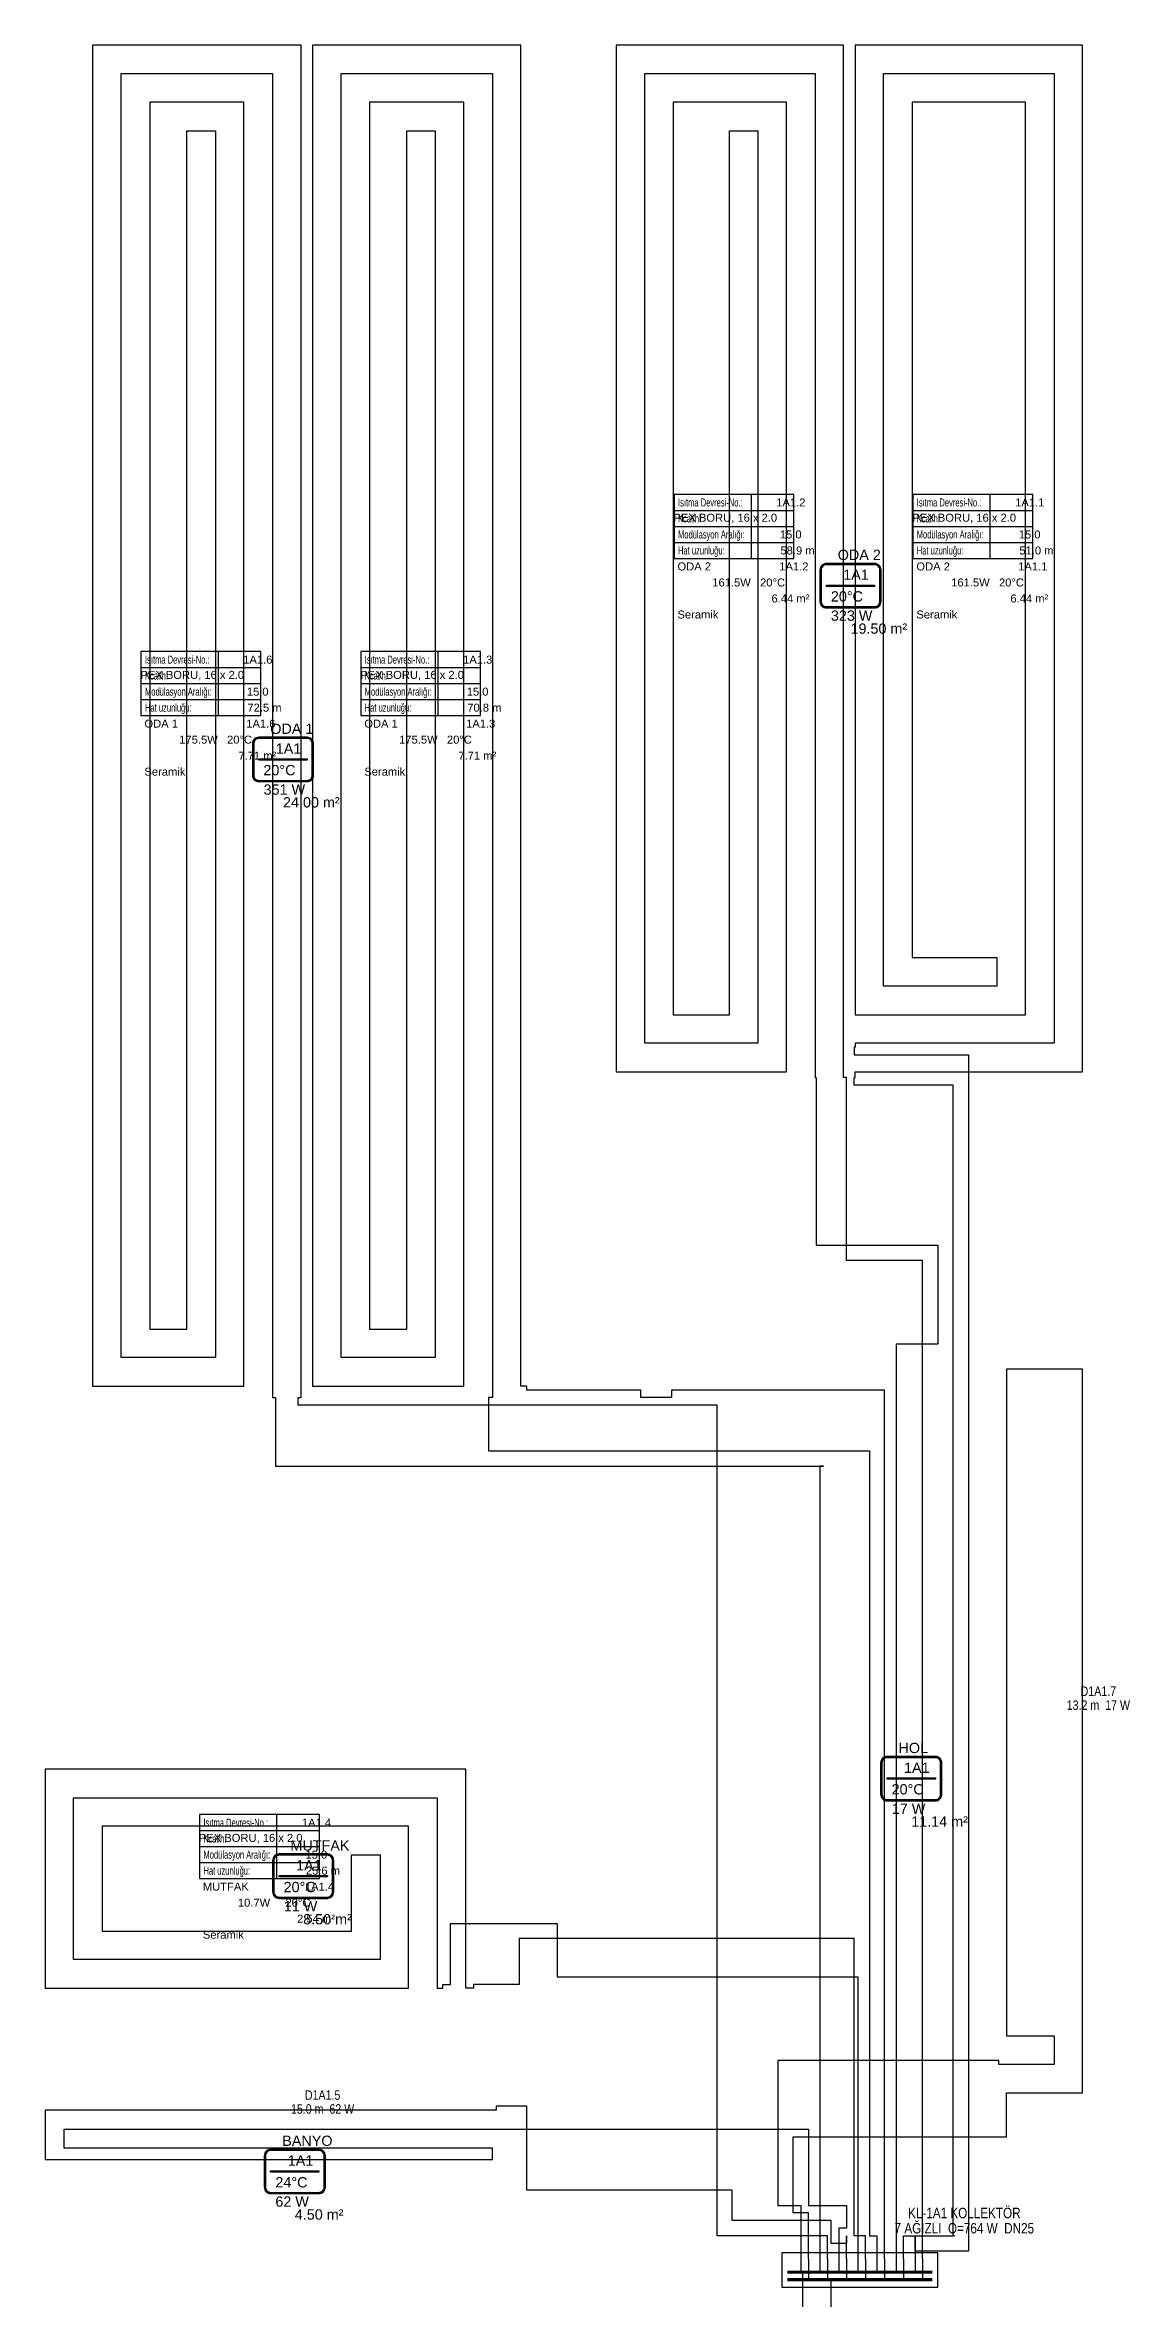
# Model space of a CAD drawing. Header units: centimetres. Extents: x 247996 to 314900, y -468471 to -440326.
# Drawn here: x 285030 to 285600, y -441728 to -440545 of the extents above; entities that cross this region are included whole.
import ezdxf
from ezdxf.enums import TextEntityAlignment as Align

# ---------------------------------------------------------------- set-up
doc = ezdxf.new("R2010")
doc.units = ezdxf.units.CM
doc.linetypes.add('ISITMA DONUS HATTI', pattern=[1.66, 1.57, -0.02, -0.07])
for name, color, linetype in [('SCOTT-MTY-ISIKAYBIMAHAL', 2, 'Continuous'), ('SCOTT-MTY-KOLLETÖR', 7, 'Continuous'), ('SCOTT-MTY-PEX-BORU', 1, 'Continuous'), ('SCOTT-MTY-RADYATÖR', 2, 'Continuous')]:
    doc.layers.add(name, color=color, linetype=linetype)
doc.layers.add('SCOTT-MTY-ISITMA-DONUS-BORU', color=30, linetype='ISITMA DONUS HATTI', lineweight=30)
doc.layers.add('SCOTT-MTY-ISITMA-GIDIS-BORU', color=10, linetype='Continuous', lineweight=30)
doc.styles.add('MTYCAPLT', font='arial.ttf')
doc.styles.add('ROTAS', font='arial.ttf')

# ---------------------------------------------------------------- blocks, each defined once
blk = doc.blocks.new('MTY-ETIKET')
at = {"layer": 'SCOTT-MTY-RADYATÖR'}
for p, q in [((-7, 6), (8, 6)), ((2.69, 0), (2.69, 8)), ((-7, 4), (8, 4)), ((-7, 2), (8, 2))]:
    blk.add_line(p, q, dxfattribs=at)
blk.add_lwpolyline([(8, 0), (8, 8), (-7, 8), (-7, 0)], close=True, dxfattribs=at)
at = {"layer": 'SCOTT-MTY-RADYATÖR', "style": 'MTYCAPLT', "width": 0.65}
for s, p in [('Isıtma Devresi-No.:', (-6.5, 7)), ('Kcal/h:', (-6.5, 5)), ('Modülasyon Aralığı:', (-6.5, 3)), ('Hat uzunluğu:', (-6.5, 1))]:
    blk.add_text(s, height=1, rotation=360, dxfattribs=at).set_placement(p, align=Align.MIDDLE_LEFT)
for tag, p in [('NO1_001', (5.8, 6.5)), ('AR_001', (6.25, 2.5)), ('UZ_001', (6.31, 0.51))]:
    blk.add_attdef(tag, p, '', height=1, rotation=360, dxfattribs=at)
at = {"layer": 'SCOTT-MTY-RADYATÖR', "color": 2, "style": 'MTYCAPLT', "width": 0.65}
for tag, p in [('BORU_001', (-7.07, 4.59)), ('YER_001', (2.9, 4.5))]:
    blk.add_attdef(tag, p, '', height=1, dxfattribs=at)
blk = doc.blocks.new('MTY-RADYATOR MAHAL')
at = {"layer": 'SCOTT-MTY-ISIKAYBIMAHAL', "color": 2}
for points in [[(-35.7, 18.4), (-35.7, -18.4, 0.414214), (-28.2, -25.9), (28.2, -25.9, 0.414214), (35.7, -18.4), (35.7, 18.4, 0.414214), (28.2, 25.9), (-28.2, 25.9, 0.414214)], [(-34.2, 18.4), (-34.2, -18.4, 0.414214), (-28.2, -24.4), (28.2, -24.4, 0.414214), (34.2, -18.4), (34.2, 18.4, 0.414214), (28.2, 24.4), (-28.2, 24.4, 0.414214)]]:
    blk.add_lwpolyline(points, format="xyb", close=True, dxfattribs=at)
at = {"layer": 'SCOTT-MTY-ISIKAYBIMAHAL', "color": 4}
for points in [[(-35.2, 18.4), (-35.2, -18.4, 0.414214), (-28.2, -25.4), (28.2, -25.4, 0.414214), (35.2, -18.4), (35.2, 18.4, 0.414214), (28.2, 25.4), (-28.2, 25.4, 0.414214)], [(-34.7, 18.4), (-34.7, -18.4, 0.414214), (-28.2, -24.9), (28.2, -24.9, 0.414214), (34.7, -18.4), (34.7, 18.4, 0.414214), (28.2, 24.9), (-28.2, 24.9, 0.414214)]]:
    blk.add_lwpolyline(points, format="xyb", close=True, dxfattribs=at)
at = {"layer": 'SCOTT-MTY-ISIKAYBIMAHAL', "color": 2}
blk.add_lwpolyline([(-28.2, 0.8), (28.2, 0.8), (28.2, -0.8), (-28.2, -0.8)], close=True, dxfattribs=at)
at = {"layer": 'SCOTT-MTY-ISIKAYBIMAHAL', "color": 1, "style": 'MTYCAPLT', "width": 0.65}
for tag, p in [('MAHAL_001', (-14.9, 29.8)), ('NO_001', (-8.3, 6.7))]:
    blk.add_attdef(tag, p, '', height=12, rotation=360, dxfattribs=at)
at = {"layer": 'SCOTT-MTY-ISIKAYBIMAHAL', "color": 4, "style": 'MTYCAPLT', "width": 0.65}
for tag, p in [('DERECE_001', (-22.8, -18.5)), ('ISIKAYBI_001', (-22.7, -41.1))]:
    blk.add_attdef(tag, p, '', height=12, rotation=360, dxfattribs=at)
blk.add_attdef('ALAN', text='', height=12, rotation=360, dxfattribs=at).set_placement((0, -50), align=Align.MIDDLE_LEFT)

msp = doc.modelspace()

# ---------------------------------------------------------------- linework, layer by layer
at = {"layer": 'SCOTT-MTY-ISITMA-DONUS-BORU', "const_width": 1.6}
msp.add_lwpolyline([(285496, -441714), (285420, -441714)], dxfattribs=at)
at = {"layer": 'SCOTT-MTY-ISITMA-DONUS-BORU'}
for points in [[(285427, -441707), (285427, -441714)], [(285428, -441744), (285428, -441714)], [(285437, -441707), (285437, -441714)], [(285447, -441707), (285447, -441714)], [(285457, -441707), (285457, -441714)], [(285467, -441707), (285467, -441714)], [(285477, -441707), (285477, -441714)], [(285487, -441707), (285487, -441714)]]:
    msp.add_lwpolyline(points, dxfattribs=at)
at = {"layer": 'SCOTT-MTY-ISITMA-GIDIS-BORU', "const_width": 1.6}
msp.add_lwpolyline([(285496, -441718), (285420, -441718)], dxfattribs=at)
at = {"layer": 'SCOTT-MTY-ISITMA-GIDIS-BORU'}
for points in [[(285431, -441707), (285431, -441718)], [(285441, -441707), (285441, -441718)], [(285451, -441707), (285451, -441718)], [(285461, -441707), (285461, -441718)], [(285471, -441707), (285471, -441718)], [(285481, -441707), (285481, -441718)], [(285491, -441707), (285491, -441718)], [(285443, -441744), (285443, -441718)]]:
    msp.add_lwpolyline(points, dxfattribs=at)
at = {"layer": 'SCOTT-MTY-KOLLETÖR'}
msp.add_lwpolyline([(285499, -441704), (285417, -441704), (285417, -441722), (285499, -441722)], close=True, dxfattribs=at)
at = {"layer": 'SCOTT-MTY-PEX-BORU'}
for points in [[(285441, -441707), (285441, -441695), (285383, -441695), (285383, -441259), (285163, -441259), (285163, -441255), (285164.5, -441255), (285164.5, -441249), (285164.5, -440545), (285055, -440545), (285055, -441249), (285134.5, -441249), (285134.5, -440575), (285085, -440575), (285085, -441219), (285104.5, -441219), (285104.5, -440590), (285119.5, -440590), (285119.5, -441234), (285070, -441234), (285070, -440560), (285149.5, -440560), (285149.5, -441249), (285149.5, -441255), (285151, -441255), (285151, -441291), (285439, -441291), (285437, -441291), (285437, -441707)], [(285471, -441707), (285471, -441251), (285359, -441251), (285359, -441255), (285343, -441255), (285343, -441251), (285283, -441251), (285283, -441249), (285280, -441249), (285280, -440545), (285170.5, -440545), (285170.5, -441249), (285250, -441249), (285250, -440575), (285200.5, -440575), (285200.5, -441219), (285220, -441219), (285220, -440590), (285235, -440590), (285235, -441234), (285185.5, -441234), (285185.5, -440560), (285265, -440560), (285265, -441249), (285265, -441255), (285263, -441255), (285263, -441283), (285463, -441283), (285463, -441695), (285467, -441695), (285467, -441707)], [(285481, -441707), (285481, -441695), (285491, -441695), (285491, -441183), (285451, -441183), (285451, -441087), (285449.5, -441087), (285449.5, -441084), (285449.5, -440545), (285330, -440545), (285330, -441084), (285419.5, -441084), (285419.5, -440575), (285360, -440575), (285360, -441054), (285389.5, -441054), (285389.5, -440590), (285404.5, -440590), (285404.5, -441069), (285345, -441069), (285345, -440560), (285434.5, -440560), (285434.5, -441084), (285434.5, -441087), (285435, -441087), (285435, -441175), (285499, -441175), (285499, -441227), (285477, -441227), (285477, -441707)], [(285491, -441707), (285491, -441695), (285507, -441695), (285507, -441091), (285455, -441091), (285455, -441087), (285455.5, -441087), (285455.5, -441084), (285575, -441084), (285575, -440545), (285455.5, -440545), (285455.5, -441054), (285545, -441054), (285545, -440575), (285485.5, -440575), (285485.5, -441024), (285530, -441024), (285530, -441039), (285470.5, -441039), (285470.5, -440560), (285560, -440560), (285560, -441069), (285455.5, -441069), (285455.5, -441071), (285455, -441071), (285455, -441075), (285515, -441075), (285515, -441703), (285487, -441703), (285487, -441695), (285487, -441707)], [(285431, -441707), (285431, -441683), (285423, -441683), (285423, -441643), (285535, -441643), (285535, -441620), (285575, -441620), (285575, -441240), (285535, -441240), (285535, -441590), (285560, -441590), (285560, -441605), (285535, -441605), (285531, -441605), (285531, -441603), (285415, -441603), (285415, -441679), (285427, -441679), (285427, -441707)], [(285461, -441707), (285461, -441695), (285455, -441695), (285455, -441539), (285279, -441539), (285279, -441563), (285255, -441563), (285255, -441565), (285251, -441565), (285251, -441450), (285030, -441450), (285030, -441565), (285221, -441565), (285221, -441480), (285060, -441480), (285060, -441535), (285191, -441535), (285191, -441495), (285206, -441495), (285206, -441550), (285045, -441550), (285045, -441465), (285236, -441465), (285236, -441565), (285239, -441565), (285239, -441563), (285243, -441563), (285243, -441531), (285299, -441531), (285299, -441559), (285457, -441559), (285457, -441707)], [(285451, -441707), (285451, -441695), (285451, -441699), (285443, -441699), (285443, -441687), (285391, -441687), (285391, -441671), (285283, -441671), (285283, -441627), (285267, -441627), (285267, -441629), (285265, -441629), (285030, -441629), (285030, -441655), (285265, -441655), (285265, -441649), (285040, -441649), (285040, -441639), (285265, -441639), (285431, -441639), (285431, -441679), (285451, -441679), (285451, -441691), (285447, -441691), (285447, -441707)]]:
    msp.add_lwpolyline(points, dxfattribs=at)

# ---------------------------------------------------------------- block references
at = {"layer": 'SCOTT-MTY-ISIKAYBIMAHAL'}
ref = msp.add_blockref('MTY-RADYATOR MAHAL', (285453.1, -440828.8), dxfattribs=dict(at, xscale=0.45, yscale=0.45))
ref.add_attrib('DERECE_001', '20%%DC', (285442.8, -440837.1), dxfattribs={"height": 5.4, "rotation": 360, "style": 'MTYCAPLT'})
ref.add_attrib('MAHAL_001', 'ODA 2', (285446.4, -440815.3), dxfattribs={"height": 5.4, "rotation": 360, "style": 'MTYCAPLT'})
ref.add_attrib('ISIKAYBI_001', '323 W', (285442.8, -440847.2), dxfattribs={"height": 5.4, "rotation": 360, "style": 'MTYCAPLT'})
ref.add_attrib('NO_001', '1A1', (285449.3, -440825.7), dxfattribs={"height": 5.4, "rotation": 360, "style": 'MTYCAPLT'})
ref.add_attrib('ALAN', '19.50 m²', (285453.1, -440854), dxfattribs={"height": 5.4, "rotation": 360, "style": 'MTYCAPLT'})
ref = msp.add_blockref('MTY-RADYATOR MAHAL', (285155, -440920), dxfattribs=dict(at, xscale=0.45, yscale=0.45))
ref.add_attrib('DERECE_001', '20%%DC', (285144.7, -440928.3), dxfattribs={"height": 5.4, "rotation": 360, "style": 'MTYCAPLT'})
ref.add_attrib('MAHAL_001', 'ODA 1', (285148.3, -440906.6), dxfattribs={"height": 5.4, "rotation": 360, "style": 'MTYCAPLT'})
ref.add_attrib('ISIKAYBI_001', '351 W', (285144.8, -440938.5), dxfattribs={"height": 5.4, "rotation": 360, "style": 'MTYCAPLT'})
ref.add_attrib('NO_001', '1A1', (285151.2, -440917), dxfattribs={"height": 5.4, "rotation": 360, "style": 'MTYCAPLT'})
ref.add_attrib('ALAN', '24.00 m²', (285155, -440945.2), dxfattribs={"height": 5.4, "rotation": 360, "style": 'MTYCAPLT'})
ref = msp.add_blockref('MTY-RADYATOR MAHAL', (285485, -441455), dxfattribs=dict(at, xscale=0.45, yscale=0.45))
ref.add_attrib('DERECE_001', '20%%DC', (285474.7, -441463.3), dxfattribs={"height": 5.4, "rotation": 360, "style": 'MTYCAPLT'})
ref.add_attrib('MAHAL_001', 'HOL', (285478.3, -441441.6), dxfattribs={"height": 5.4, "rotation": 360, "style": 'MTYCAPLT'})
ref.add_attrib('ISIKAYBI_001', '17 W', (285474.8, -441473.5), dxfattribs={"height": 5.4, "rotation": 360, "style": 'MTYCAPLT'})
ref.add_attrib('NO_001', '1A1', (285481.2, -441452), dxfattribs={"height": 5.4, "rotation": 360, "style": 'MTYCAPLT'})
ref.add_attrib('ALAN', '11.14 m²', (285485, -441480.2), dxfattribs={"height": 5.4, "rotation": 360, "style": 'MTYCAPLT'})
ref = msp.add_blockref('MTY-RADYATOR MAHAL', (285165.6, -441506.2), dxfattribs=dict(at, xscale=0.45, yscale=0.45))
ref.add_attrib('DERECE_001', '20%%DC', (285155.3, -441514.6), dxfattribs={"height": 5.4, "rotation": 360, "style": 'MTYCAPLT'})
ref.add_attrib('MAHAL_001', 'MUTFAK', (285158.9, -441492.8), dxfattribs={"height": 5.4, "rotation": 360, "style": 'MTYCAPLT'})
ref.add_attrib('ISIKAYBI_001', '11 W', (285155.4, -441524.7), dxfattribs={"height": 5.4, "rotation": 360, "style": 'MTYCAPLT'})
ref.add_attrib('NO_001', '1A1', (285161.9, -441503.2), dxfattribs={"height": 5.4, "rotation": 360, "style": 'MTYCAPLT'})
ref.add_attrib('ALAN', '8.50 m²', (285165.6, -441531.5), dxfattribs={"height": 5.4, "rotation": 360, "style": 'MTYCAPLT'})
ref = msp.add_blockref('MTY-RADYATOR MAHAL', (285161.2, -441661.2), dxfattribs=dict(at, xscale=0.45, yscale=0.45))
ref.add_attrib('DERECE_001', '24%%DC', (285151, -441669.6), dxfattribs={"height": 5.4, "rotation": 360, "style": 'MTYCAPLT'})
ref.add_attrib('MAHAL_001', 'BANYO', (285154.6, -441647.8), dxfattribs={"height": 5.4, "rotation": 360, "style": 'MTYCAPLT'})
ref.add_attrib('ISIKAYBI_001', '62 W', (285151, -441679.7), dxfattribs={"height": 5.4, "rotation": 360, "style": 'MTYCAPLT'})
ref.add_attrib('NO_001', '1A1', (285157.5, -441658.2), dxfattribs={"height": 5.4, "rotation": 360, "style": 'MTYCAPLT'})
ref.add_attrib('ALAN', '4.50 m²', (285161.2, -441686.5), dxfattribs={"height": 5.4, "rotation": 360, "style": 'MTYCAPLT'})
at = {"layer": 'SCOTT-MTY-PEX-BORU'}
ref = msp.add_blockref('MTY-ETIKET', (285389.8, -440814.5), dxfattribs=dict(at, xscale=4.2, yscale=4.2))
ref.add_attrib('UZ_001', '58.9 m', (285416.3, -440812.4), dxfattribs={"height": 4.2, "rotation": 360, "style": 'MTYCAPLT'})
ref.add_attrib('AR_001', '15.0', (285416, -440804), dxfattribs={"height": 4.2, "rotation": 360, "style": 'MTYCAPLT'})
ref.add_attrib('NO1_001', '1A1.2', (285414.1, -440787.2), dxfattribs={"height": 4.2, "rotation": 360, "style": 'MTYCAPLT'})
ref.add_attrib('BORU_001', 'PEX BORU, 16 x 2.0', (285360.1, -440795.2), dxfattribs={"height": 4.2, "style": 'MTYCAPLT'})
ref.add_attrib('MAHAL_001', 'ODA 2', (285362.2, -440820.8), dxfattribs={"height": 4.2, "style": 'MTYCAPLT'})
ref.add_attrib('NO_001', '1A1.2', (285415.7, -440820.8), dxfattribs={"height": 4.2, "style": 'MTYCAPLT'})
ref.add_attrib('DERECE_001', '20°C', (285405.6, -440829.2), dxfattribs={"height": 4.2, "style": 'MTYCAPLT'})
ref.add_attrib('KCAL/H:_001', '161.5W', (285380.5, -440829.2), dxfattribs={"height": 4.2, "style": 'MTYCAPLT'})
ref.add_attrib('ALAN_001', '6.44 m²', (285411.6, -440837.6), dxfattribs={"height": 4.2, "style": 'MTYCAPLT'})
ref.add_attrib('MALZEMECINSI_001', 'Seramik', (285362.2, -440846), dxfattribs={"height": 4.2, "style": 'MTYCAPLT'})
ref = msp.add_blockref('MTY-ETIKET', (285515.2, -440814.5), dxfattribs=dict(at, xscale=4.2, yscale=4.2))
ref.add_attrib('UZ_001', '51.0 m', (285541.8, -440812.4), dxfattribs={"height": 4.2, "rotation": 360, "style": 'MTYCAPLT'})
ref.add_attrib('AR_001', '15.0', (285541.5, -440804), dxfattribs={"height": 4.2, "rotation": 360, "style": 'MTYCAPLT'})
ref.add_attrib('NO1_001', '1A1.1', (285539.6, -440787.2), dxfattribs={"height": 4.2, "rotation": 360, "style": 'MTYCAPLT'})
ref.add_attrib('BORU_001', 'PEX BORU, 16 x 2.0', (285485.6, -440795.2), dxfattribs={"height": 4.2, "style": 'MTYCAPLT'})
ref.add_attrib('MAHAL_001', 'ODA 2', (285487.7, -440820.8), dxfattribs={"height": 4.2, "style": 'MTYCAPLT'})
ref.add_attrib('NO_001', '1A1.1', (285541.2, -440820.8), dxfattribs={"height": 4.2, "style": 'MTYCAPLT'})
ref.add_attrib('DERECE_001', '20°C', (285531.1, -440829.2), dxfattribs={"height": 4.2, "style": 'MTYCAPLT'})
ref.add_attrib('KCAL/H:_001', '161.5W', (285506, -440829.2), dxfattribs={"height": 4.2, "style": 'MTYCAPLT'})
ref.add_attrib('ALAN_001', '6.44 m²', (285537.1, -440837.6), dxfattribs={"height": 4.2, "style": 'MTYCAPLT'})
ref.add_attrib('MALZEMECINSI_001', 'Seramik', (285487.7, -440846), dxfattribs={"height": 4.2, "style": 'MTYCAPLT'})
ref = msp.add_blockref('MTY-ETIKET', (285109.8, -440897), dxfattribs=dict(at, xscale=4.2, yscale=4.2))
ref.add_attrib('UZ_001', '72.5 m', (285136.3, -440894.9), dxfattribs={"height": 4.2, "rotation": 360, "style": 'MTYCAPLT'})
ref.add_attrib('AR_001', '15.0', (285136, -440886.5), dxfattribs={"height": 4.2, "rotation": 360, "style": 'MTYCAPLT'})
ref.add_attrib('NO1_001', '1A1.6', (285134.1, -440869.7), dxfattribs={"height": 4.2, "rotation": 360, "style": 'MTYCAPLT'})
ref.add_attrib('BORU_001', 'PEX BORU, 16 x 2.0', (285080.1, -440877.7), dxfattribs={"height": 4.2, "style": 'MTYCAPLT'})
ref.add_attrib('MAHAL_001', 'ODA 1', (285082.2, -440903.3), dxfattribs={"height": 4.2, "style": 'MTYCAPLT'})
ref.add_attrib('NO_001', '1A1.6', (285135.7, -440903.3), dxfattribs={"height": 4.2, "style": 'MTYCAPLT'})
ref.add_attrib('DERECE_001', '20°C', (285125.6, -440911.7), dxfattribs={"height": 4.2, "style": 'MTYCAPLT'})
ref.add_attrib('KCAL/H:_001', '175.5W', (285100.5, -440911.7), dxfattribs={"height": 4.2, "style": 'MTYCAPLT'})
ref.add_attrib('ALAN_001', '7.71 m²', (285131.6, -440920.1), dxfattribs={"height": 4.2, "style": 'MTYCAPLT'})
ref.add_attrib('MALZEMECINSI_001', 'Seramik', (285082.2, -440928.5), dxfattribs={"height": 4.2, "style": 'MTYCAPLT'})
ref = msp.add_blockref('MTY-ETIKET', (285225.2, -440897), dxfattribs=dict(at, xscale=4.2, yscale=4.2))
ref.add_attrib('UZ_001', '70.8 m', (285251.8, -440894.9), dxfattribs={"height": 4.2, "rotation": 360, "style": 'MTYCAPLT'})
ref.add_attrib('AR_001', '15.0', (285251.5, -440886.5), dxfattribs={"height": 4.2, "rotation": 360, "style": 'MTYCAPLT'})
ref.add_attrib('NO1_001', '1A1.3', (285249.6, -440869.7), dxfattribs={"height": 4.2, "rotation": 360, "style": 'MTYCAPLT'})
ref.add_attrib('BORU_001', 'PEX BORU, 16 x 2.0', (285195.6, -440877.7), dxfattribs={"height": 4.2, "style": 'MTYCAPLT'})
ref.add_attrib('MAHAL_001', 'ODA 1', (285197.7, -440903.3), dxfattribs={"height": 4.2, "style": 'MTYCAPLT'})
ref.add_attrib('NO_001', '1A1.3', (285251.2, -440903.3), dxfattribs={"height": 4.2, "style": 'MTYCAPLT'})
ref.add_attrib('DERECE_001', '20°C', (285241.1, -440911.7), dxfattribs={"height": 4.2, "style": 'MTYCAPLT'})
ref.add_attrib('KCAL/H:_001', '175.5W', (285216, -440911.7), dxfattribs={"height": 4.2, "style": 'MTYCAPLT'})
ref.add_attrib('ALAN_001', '7.71 m²', (285247.1, -440920.1), dxfattribs={"height": 4.2, "style": 'MTYCAPLT'})
ref.add_attrib('MALZEMECINSI_001', 'Seramik', (285197.7, -440928.5), dxfattribs={"height": 4.2, "style": 'MTYCAPLT'})
ref = msp.add_blockref('MTY-ETIKET', (285140.5, -441507.5), dxfattribs=dict(at, xscale=4.2, yscale=4.2))
ref.add_attrib('UZ_001', '25.6 m', (285167, -441505.4), dxfattribs={"height": 4.2, "rotation": 360, "style": 'MTYCAPLT'})
ref.add_attrib('AR_001', '15.0', (285166.8, -441497), dxfattribs={"height": 4.2, "rotation": 360, "style": 'MTYCAPLT'})
ref.add_attrib('NO1_001', '1A1.4', (285164.9, -441480.2), dxfattribs={"height": 4.2, "rotation": 360, "style": 'MTYCAPLT'})
ref.add_attrib('BORU_001', 'PEX BORU, 16 x 2.0', (285110.8, -441488.2), dxfattribs={"height": 4.2, "style": 'MTYCAPLT'})
ref.add_attrib('MAHAL_001', 'MUTFAK', (285112.9, -441513.8), dxfattribs={"height": 4.2, "style": 'MTYCAPLT'})
ref.add_attrib('NO_001', '1A1.4', (285166.5, -441513.8), dxfattribs={"height": 4.2, "style": 'MTYCAPLT'})
ref.add_attrib('DERECE_001', '20°C', (285156.3, -441522.2), dxfattribs={"height": 4.2, "style": 'MTYCAPLT'})
ref.add_attrib('KCAL/H:_001', '10.7W', (285131.3, -441522.2), dxfattribs={"height": 4.2, "style": 'MTYCAPLT'})
ref.add_attrib('ALAN_001', '2.54 m²', (285162.4, -441530.6), dxfattribs={"height": 4.2, "style": 'MTYCAPLT'})
ref.add_attrib('MALZEMECINSI_001', 'Seramik', (285112.9, -441539), dxfattribs={"height": 4.2, "style": 'MTYCAPLT'})

# ---------------------------------------------------------------- texts
at = {"layer": 'SCOTT-MTY-KOLLETÖR', "style": 'ROTAS', "width": 0.8}
for s, p in [('KL-1A1 KOLLEKTÖR', (285512.9, -441683)), ('7 AĞIZLI  Q=764 W  DN25', (285512.9, -441691))]:
    msp.add_text(s, height=5.5, dxfattribs=at).set_placement(p, align=Align.MIDDLE_CENTER)
at = {"layer": 'SCOTT-MTY-PEX-BORU', "style": 'ROTAS', "width": 0.8}
for s, p in [('D1A1.7', (285583.3, -441409.1)), ('13.2 m  17 W', (285583.3, -441416.4)), ('D1A1.5', (285175.8, -441621.1)), ('15.0 m  62 W', (285175.8, -441628.4))]:
    msp.add_text(s, height=5, dxfattribs=at).set_placement(p, align=Align.MIDDLE_CENTER)

doc.saveas('drawing.dxf')
